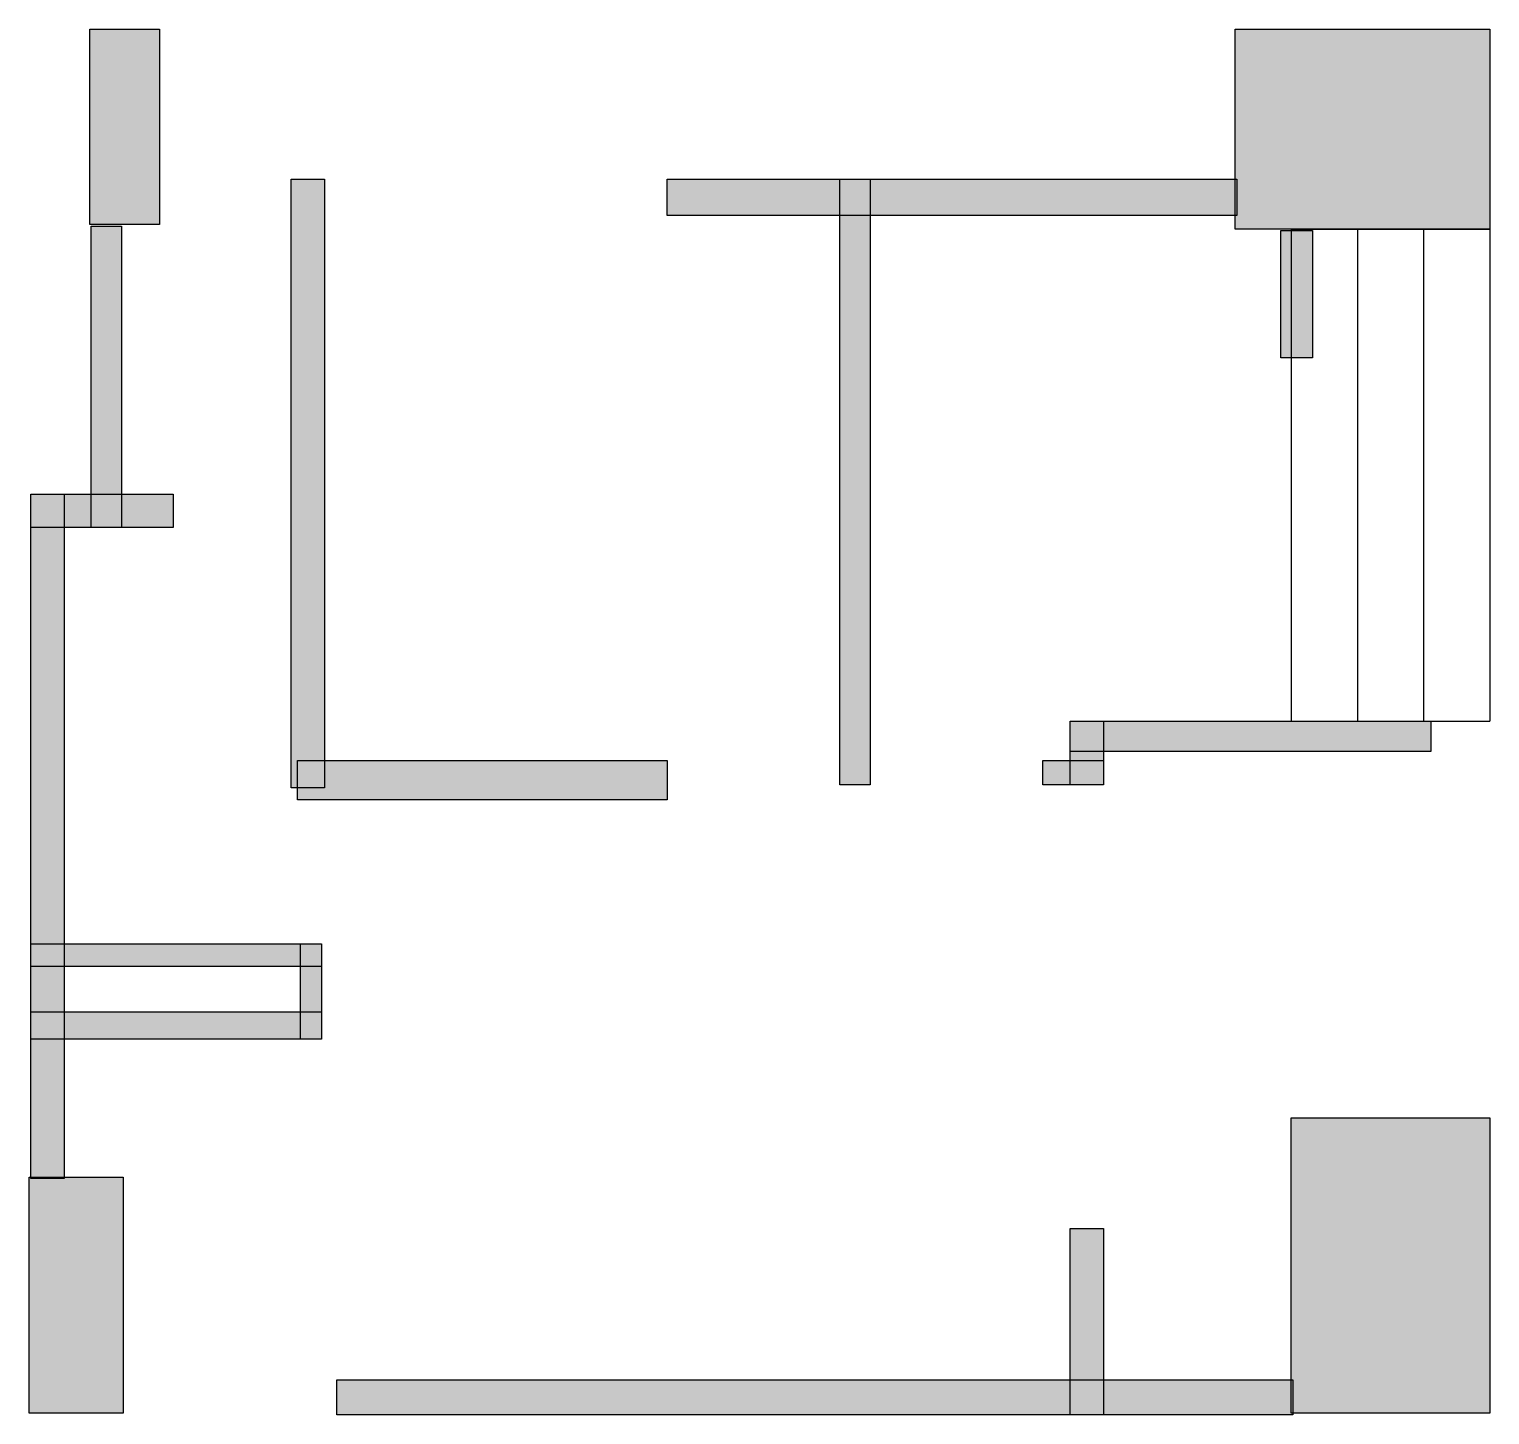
# Model space of a CAD drawing. Header units: centimetres. Extents: x 28 to 876, y 62 to 868.
import ezdxf

# ---------------------------------------------------------------- set-up
doc = ezdxf.new("R2010")
doc.units = ezdxf.units.CM
doc.layers.add('WALL', color=7, linetype='Continuous')
doc.layers.add('WINDOW', color=5, linetype='Continuous')

msp = doc.modelspace()

# ---------------------------------------------------------------- hatches: boundary and pattern name
at = {"layer": 'WALL'}
h = msp.add_hatch(color=256, dxfattribs=at)
h.dxf.hatch_style = 1
h.paths.add_polyline_path([(63.36, 867.68), (103.84, 867.68), (103.84, 754.16), (63.36, 754.16)])
h = msp.add_hatch(color=256, dxfattribs=at)
h.dxf.hatch_style = 1
h.paths.add_polyline_path([(728.64, 867.68), (876.48, 867.68), (876.48, 751.52), (728.64, 751.52)])
h = msp.add_hatch(color=256, dxfattribs=at)
h.dxf.hatch_style = 1
h.paths.add_polyline_path([(180.4, 780.56), (199.76, 780.56), (199.76, 426.8), (180.4, 426.8)])
h = msp.add_hatch(color=256, dxfattribs=at)
h.dxf.hatch_style = 1
h.paths.add_polyline_path([(398.64, 780.56), (729.52, 780.56), (729.52, 759.44), (398.64, 759.44)])
h = msp.add_hatch(color=256, dxfattribs=at)
h.dxf.hatch_style = 1
h.paths.add_polyline_path([(498.96, 780.56), (516.56, 780.56), (516.56, 428.56), (498.96, 428.56)])
h = msp.add_hatch(color=256, dxfattribs=at)
h.dxf.hatch_style = 1
h.paths.add_polyline_path([(64.24, 753.28), (81.84, 753.28), (81.84, 578.16), (64.24, 578.16)])
h = msp.add_hatch(color=256, dxfattribs=at)
h.dxf.hatch_style = 1
h.paths.add_polyline_path([(755.04, 750.64), (773.52, 750.64), (773.52, 676.72), (755.04, 676.72)])
h = msp.add_hatch(color=256, dxfattribs=at)
h.dxf.hatch_style = 1
h.paths.add_polyline_path([(29.04, 597.52), (111.76, 597.52), (111.76, 578.16), (29.04, 578.16)])
h = msp.add_hatch(color=256, dxfattribs=at)
h.dxf.hatch_style = 1
h.paths.add_polyline_path([(29.04, 597.52), (48.4, 597.52), (48.4, 199.76), (29.04, 199.76)])
h = msp.add_hatch(color=256, dxfattribs=at)
h.dxf.hatch_style = 1
h.paths.add_polyline_path([(632.72, 465.52), (842.16, 465.52), (842.16, 447.92), (632.72, 447.92)])
h = msp.add_hatch(color=256, dxfattribs=at)
h.dxf.hatch_style = 1
h.paths.add_polyline_path([(632.72, 465.52), (652.08, 465.52), (652.08, 428.56), (632.72, 428.56)])
h = msp.add_hatch(color=256, dxfattribs=at)
h.dxf.hatch_style = 1
h.paths.add_polyline_path([(183.92, 442.64), (398.64, 442.64), (398.64, 419.76), (183.92, 419.76)])
h = msp.add_hatch(color=256, dxfattribs=at)
h.dxf.hatch_style = 1
h.paths.add_polyline_path([(616.88, 442.64), (652.08, 442.64), (652.08, 428.56), (616.88, 428.56)])
h = msp.add_hatch(color=256, dxfattribs=at)
h.dxf.hatch_style = 1
h.paths.add_polyline_path([(29.04, 336.16), (198, 336.16), (198, 322.96), (29.04, 322.96)])
h = msp.add_hatch(color=256, dxfattribs=at)
h.dxf.hatch_style = 1
h.paths.add_polyline_path([(185.68, 336.16), (198, 336.16), (198, 280.72), (185.68, 280.72)])
h = msp.add_hatch(color=256, dxfattribs=at)
h.dxf.hatch_style = 1
h.paths.add_polyline_path([(29.04, 296.56), (198, 296.56), (198, 280.72), (29.04, 280.72)])
h = msp.add_hatch(color=256, dxfattribs=at)
h.dxf.hatch_style = 1
h.paths.add_polyline_path([(761.2, 234.96), (876.48, 234.96), (876.48, 63.36), (761.2, 63.36)])
h = msp.add_hatch(color=256, dxfattribs=at)
h.dxf.hatch_style = 1
h.paths.add_polyline_path([(28.16, 200.64), (82.72, 200.64), (82.72, 63.36), (28.16, 63.36)])
h = msp.add_hatch(color=256, dxfattribs=at)
h.dxf.hatch_style = 1
h.paths.add_polyline_path([(632.72, 170.72), (652.08, 170.72), (652.08, 62.48), (632.72, 62.48)])
h = msp.add_hatch(color=256, dxfattribs=at)
h.dxf.hatch_style = 1
h.paths.add_polyline_path([(206.8, 82.72), (762.08, 82.72), (762.08, 62.48), (206.8, 62.48)])

# ---------------------------------------------------------------- linework, layer by layer
for points in [[(63.36, 867.68), (103.84, 867.68), (103.84, 754.16), (63.36, 754.16)], [(728.64, 867.68), (876.48, 867.68), (876.48, 751.52), (728.64, 751.52)], [(180.4, 780.56), (199.76, 780.56), (199.76, 426.8), (180.4, 426.8)], [(398.64, 780.56), (729.52, 780.56), (729.52, 759.44), (398.64, 759.44)], [(498.96, 780.56), (516.56, 780.56), (516.56, 428.56), (498.96, 428.56)], [(64.24, 753.28), (81.84, 753.28), (81.84, 578.16), (64.24, 578.16)], [(755.04, 750.64), (773.52, 750.64), (773.52, 676.72), (755.04, 676.72)], [(29.04, 597.52), (111.76, 597.52), (111.76, 578.16), (29.04, 578.16)], [(29.04, 597.52), (48.4, 597.52), (48.4, 199.76), (29.04, 199.76)], [(632.72, 465.52), (842.16, 465.52), (842.16, 447.92), (632.72, 447.92)], [(632.72, 465.52), (652.08, 465.52), (652.08, 428.56), (632.72, 428.56)], [(183.92, 442.64), (398.64, 442.64), (398.64, 419.76), (183.92, 419.76)], [(616.88, 442.64), (652.08, 442.64), (652.08, 428.56), (616.88, 428.56)], [(29.04, 336.16), (198, 336.16), (198, 322.96), (29.04, 322.96)], [(185.68, 336.16), (198, 336.16), (198, 280.72), (185.68, 280.72)], [(29.04, 296.56), (198, 296.56), (198, 280.72), (29.04, 280.72)], [(761.2, 234.96), (876.48, 234.96), (876.48, 63.36), (761.2, 63.36)], [(28.16, 200.64), (82.72, 200.64), (82.72, 63.36), (28.16, 63.36)], [(632.72, 170.72), (652.08, 170.72), (652.08, 62.48), (632.72, 62.48)], [(206.8, 82.72), (762.08, 82.72), (762.08, 62.48), (206.8, 62.48)]]:
    msp.add_lwpolyline(points, close=True, dxfattribs=at)
at = {"layer": 'WINDOW'}
for p, q in [((761.2, 751.52), (761.2, 465.52)), ((761.2, 751.52), (876.48, 751.52)), ((799.63, 751.52), (799.63, 465.52)), ((838.05, 751.52), (838.05, 465.52)), ((876.48, 751.52), (876.48, 465.52)), ((761.2, 465.52), (876.48, 465.52))]:
    msp.add_line(p, q, dxfattribs=at)

doc.saveas('drawing.dxf')
